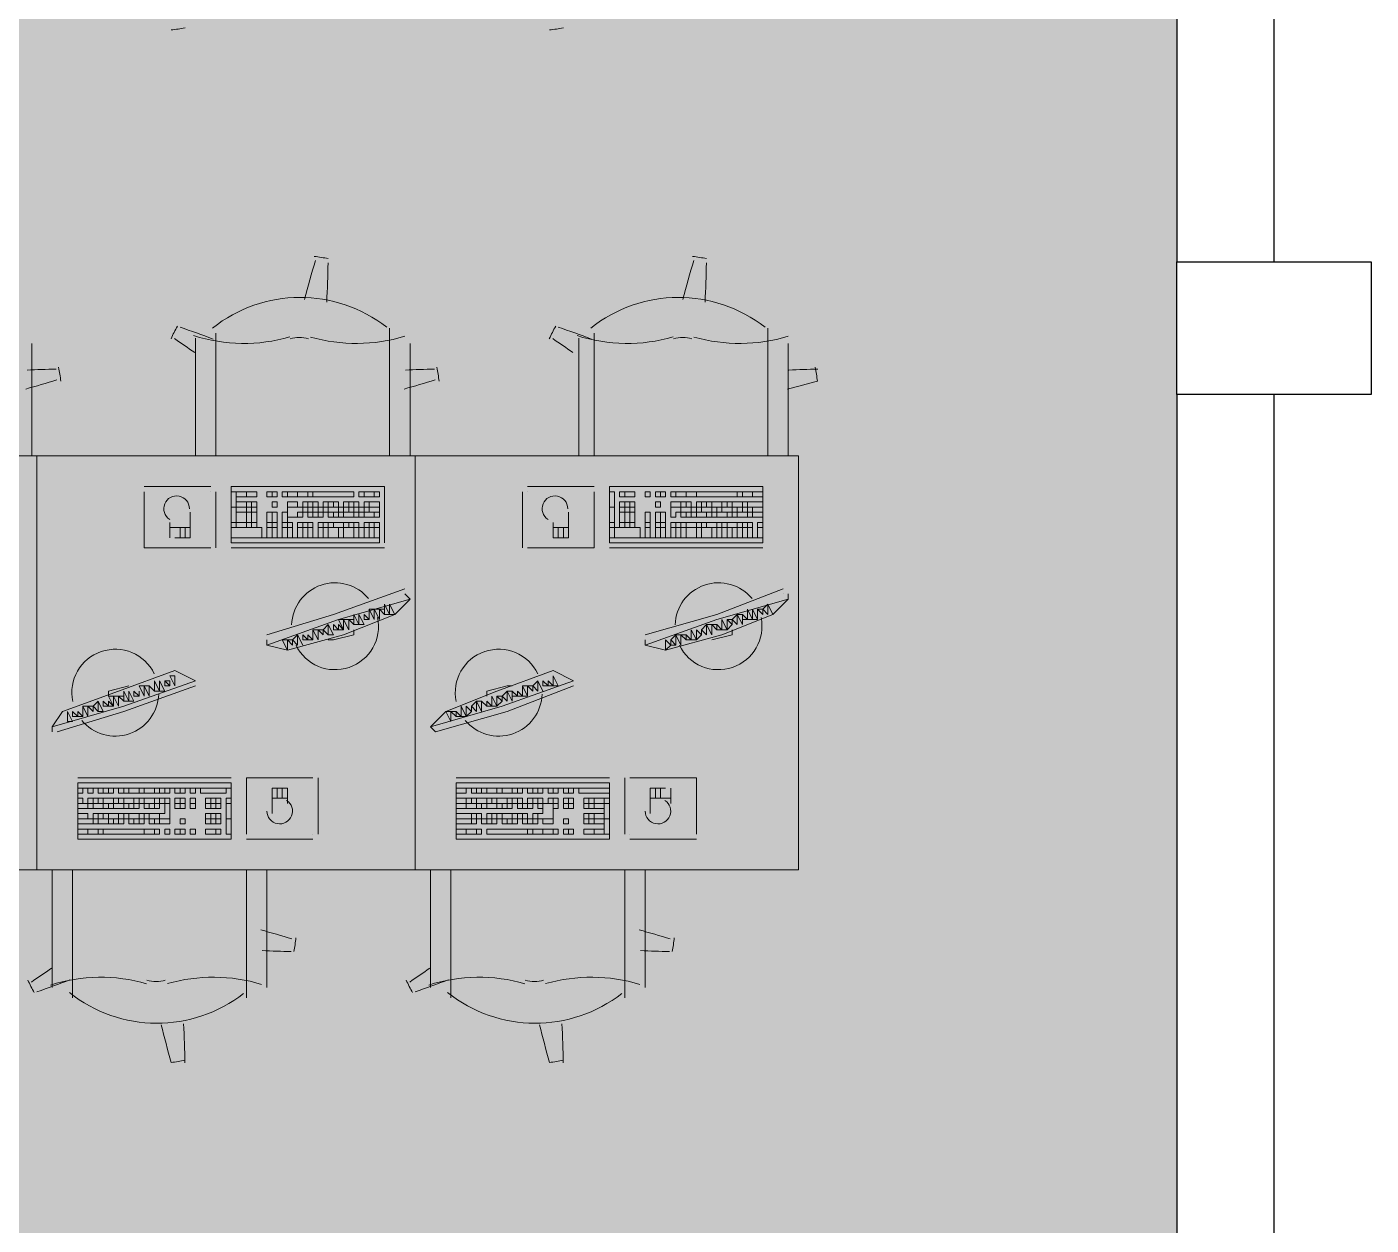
# Model space of a CAD drawing. Header units: millimetres. Extents: x 0 to 90.2, y 0 to 62.5.
# Drawn here: x 70.208 to 74.152, y 38.431 to 41.947 of the extents above; entities that cross this region are included whole.
import ezdxf

# ---------------------------------------------------------------- set-up
doc = ezdxf.new("R2010")
doc.units = ezdxf.units.MM
for name, color, linetype in [('PDF_014405$FT-FIXFIT', 7, 'Continuous'), ('PDF_014405$WA-COL', 7, 'Continuous'), ('PDF_014405$WA-EXT', 7, 'Continuous')]:
    doc.layers.add(name, color=color, linetype=linetype)
doc.layers.add('PDF_014405$HL-TMP', color=7, linetype='Continuous', true_color=0xe6db59)

msp = doc.modelspace()

# ---------------------------------------------------------------- linework, layer by layer
at = {"layer": 'PDF_014405$FT-FIXFIT', "lineweight": 0}
for points in [[(71.2725, 41.0629), (71.2725, 40.6879)], [(72.3824, 41.0629), (72.3824, 40.6879)], [(70.2226, 40.6879), (70.2226, 41.0179)], [(70.7026, 41.0329), (70.7026, 40.6879)], [(70.7626, 40.6879), (70.7626, 41.0479)], [(71.3325, 40.6879), (71.3325, 41.0179)], [(71.8275, 41.0329), (71.8275, 40.6879)], [(71.8725, 40.6879), (71.8725, 41.0479)], [(72.4424, 40.6879), (72.4424, 41.0179)], [(70.7476, 40.5979), (70.5526, 40.5979)], [(71.2575, 40.4329), (71.2575, 40.5979), (70.8076, 40.5979), (70.8076, 40.4329)], [(71.8725, 40.5979), (71.6775, 40.5979)], [(72.3674, 40.4329), (72.3674, 40.5979), (71.9175, 40.5979), (71.9175, 40.4329)], [(70.5526, 40.5829), (70.5526, 40.5829)], [(70.5526, 40.5829), (70.5526, 40.4179), (70.7476, 40.4179)], [(70.7476, 40.5829), (70.7476, 40.5829)], [(70.7626, 40.4179), (70.7626, 40.5829)], [(71.6625, 40.5829), (71.6625, 40.4179)], [(71.6775, 40.5829), (71.6775, 40.5829)], [(71.6775, 40.4179), (71.8725, 40.4179), (71.8725, 40.5829)], [(70.6426, 40.4479), (70.6876, 40.4479), (70.6876, 40.5229)], [(71.7525, 40.4929), (71.7525, 40.4479), (71.7975, 40.4479), (71.7975, 40.5229)], [(70.6276, 40.4929), (70.6276, 40.4479)], [(70.6876, 40.4779), (70.6276, 40.4779)], [(70.6576, 40.4779), (70.6576, 40.4479)], [(70.6726, 40.4779), (70.6726, 40.4479)], [(71.7975, 40.4779), (71.7525, 40.4779)], [(71.7675, 40.4779), (71.7675, 40.4479)], [(71.7825, 40.4779), (71.7825, 40.4479)], [(70.8076, 40.4179), (71.2575, 40.4179)], [(71.6775, 40.4179), (71.6775, 40.4179)], [(71.9175, 40.4179), (72.3674, 40.4179)], [(71.3175, 40.2979), (71.1076, 40.2229), (70.9126, 40.1629)], [(70.9126, 40.1329), (70.9726, 40.1179), (71.1376, 40.1629), (71.2875, 40.2229), (71.3325, 40.2679), (71.3175, 40.2829)], [(71.3325, 40.2679), (71.1226, 40.2079), (70.9126, 40.1329), (70.9126, 40.1479)], [(72.4274, 40.2979), (72.2325, 40.2229), (72.0225, 40.1629)], [(72.0225, 40.1329), (72.0825, 40.1179), (72.2475, 40.1629), (72.3974, 40.2229), (72.4424, 40.2679), (72.4424, 40.2829)], [(72.4424, 40.2679), (72.2325, 40.2079), (72.0225, 40.1329), (72.0225, 40.1479)], [(72.4274, 40.2829), (72.4274, 40.2829)], [(72.3824, 40.2529), (72.3974, 40.2229), (72.3824, 40.2529)], [(71.0026, 40.1629), (71.0176, 40.1329), (71.0026, 40.1629)], [(71.0476, 40.1779), (71.0476, 40.1479), (71.0476, 40.1779)], [(71.1676, 40.1779), (71.1676, 40.1629), (71.1076, 40.1479), (71.0926, 40.1479)], [(72.1875, 40.1779), (72.1875, 40.1629), (72.1875, 40.1779)], [(72.2775, 40.1779), (72.2775, 40.1629), (72.2175, 40.1479)], [(72.0375, 40.1479), (72.0375, 40.1479)], [(70.2826, 39.893), (70.4926, 39.953), (70.7026, 40.0279), (70.6426, 40.0579), (70.4776, 39.9979), (70.3126, 39.938), (70.2826, 39.893), (70.2826, 39.878)], [(71.3925, 39.893), (71.6025, 39.953), (71.8125, 40.0279), (71.7525, 40.0579), (71.5875, 39.9979), (71.4375, 39.938), (71.3925, 39.893), (71.4075, 39.878), (71.6175, 39.938), (71.8125, 40.0129)], [(70.2976, 39.878), (70.4926, 39.938), (70.7026, 40.0129)], [(70.4476, 39.9829), (70.4476, 39.9979), (70.5076, 40.0129)], [(70.5376, 39.9829), (70.5376, 39.9979), (70.5376, 39.9829)], [(70.5826, 39.9979), (70.5676, 40.0129), (70.5826, 39.9979)], [(70.6876, 40.0129), (70.6876, 40.0129)], [(70.7026, 40.0279), (70.7026, 40.0279)], [(71.5575, 39.9829), (71.5575, 39.9979), (71.6175, 40.0129), (71.6325, 40.0129)], [(71.7225, 39.9979), (71.7075, 40.0279), (71.7225, 39.9979)], [(71.8125, 40.0279), (71.8125, 40.0279)], [(71.8125, 40.0129), (71.8125, 40.0129)], [(70.3726, 39.923), (70.3726, 39.953), (70.3726, 39.923)], [(71.5125, 39.938), (71.5125, 39.953), (71.5125, 39.938)], [(71.5575, 39.953), (71.5425, 39.9679), (71.5575, 39.953)], [(70.2976, 39.878), (70.2976, 39.878)], [(70.8076, 39.743), (70.3576, 39.743)], [(70.3576, 39.728), (70.3576, 39.563), (70.8076, 39.563), (70.8076, 39.728)], [(71.0476, 39.743), (70.8526, 39.743), (70.8526, 39.578)], [(71.0476, 39.743), (71.0476, 39.743)], [(71.0626, 39.578), (71.0626, 39.743)], [(71.9175, 39.743), (71.4675, 39.743)], [(71.4675, 39.728), (71.4675, 39.563), (71.9175, 39.563), (71.9175, 39.728)], [(71.9625, 39.743), (71.9625, 39.578)], [(72.1725, 39.578), (72.1725, 39.743), (71.9775, 39.743)], [(70.9726, 39.668), (70.9726, 39.713), (70.9276, 39.713), (70.9276, 39.638)], [(70.9276, 39.683), (70.9726, 39.683)], [(70.9426, 39.683), (70.9426, 39.713)], [(70.9576, 39.683), (70.9576, 39.713)], [(72.0825, 39.713), (72.0375, 39.713), (72.0375, 39.638)], [(72.0375, 39.683), (72.0975, 39.683)], [(72.0525, 39.683), (72.0525, 39.713)], [(72.0675, 39.683), (72.0675, 39.713)], [(72.0975, 39.668), (72.0975, 39.713)], [(70.8526, 39.563), (71.0476, 39.563)], [(71.0476, 39.578), (71.0476, 39.578)], [(71.9775, 39.578), (71.9775, 39.578)], [(71.9775, 39.563), (72.1725, 39.563)], [(72.1725, 39.578), (72.1725, 39.578)], [(70.2826, 39.128), (70.2826, 39.473)], [(70.3426, 39.473), (70.3426, 39.098)], [(70.8526, 39.098), (70.8526, 39.473)], [(70.9126, 39.473), (70.9126, 39.128)], [(71.3925, 39.128), (71.3925, 39.473)], [(71.4525, 39.473), (71.4525, 39.098)], [(71.9625, 39.098), (71.9625, 39.473)], [(72.0225, 39.473), (72.0225, 39.128)]]:
    msp.add_lwpolyline(points, dxfattribs=at)
for points in [[(72.4398, 40.8841, 0.00719), (72.5277, 40.9071, 0.025003), (72.5212, 40.9478)], [(70.6025, 39.0188, 0.008987), (70.6317, 38.908, 0.025003), (70.6724, 38.9144)], [(71.7124, 39.0188, 0.008987), (71.7417, 38.908, 0.025003), (71.7824, 38.9144)]]:
    msp.add_lwpolyline(points, format="xyb", dxfattribs=at)
for points in [[(69.1277, 40.6879), (70.2376, 40.6879), (70.2376, 39.473), (69.1277, 39.473)], [(70.2376, 40.6879), (71.3475, 40.6879), (71.3475, 39.473), (70.2376, 39.473)], [(71.3475, 40.6879), (72.4724, 40.6879), (72.4724, 39.473), (71.3475, 39.473)], [(70.8226, 40.5829), (70.8076, 40.5829), (70.8076, 40.5379), (70.8226, 40.5379)], [(70.8526, 40.5829), (70.8226, 40.5829), (70.8226, 40.5679), (70.8526, 40.5679)], [(70.8526, 40.5529), (70.8226, 40.5529), (70.8226, 40.5379), (70.8526, 40.5379)], [(70.8826, 40.5829), (70.8526, 40.5829), (70.8526, 40.5679), (70.8826, 40.5679)], [(70.8676, 40.5529), (70.8526, 40.5529), (70.8526, 40.5379), (70.8676, 40.5379)], [(70.8826, 40.5529), (70.8676, 40.5529), (70.8676, 40.5379), (70.8826, 40.5379)], [(70.9276, 40.5829), (70.9126, 40.5829), (70.9126, 40.5679), (70.9276, 40.5679)], [(70.9426, 40.5829), (70.9276, 40.5829), (70.9276, 40.5679), (70.9426, 40.5679)], [(70.9426, 40.5529), (70.9276, 40.5529), (70.9276, 40.5379), (70.9426, 40.5379)], [(70.9726, 40.5829), (70.9576, 40.5829), (70.9576, 40.5679), (70.9726, 40.5679)], [(70.9726, 40.5829), (71.0026, 40.5829), (71.0026, 40.5679), (70.9726, 40.5679)], [(71.0026, 40.5529), (70.9726, 40.5529), (70.9726, 40.5379), (71.0026, 40.5379)], [(71.0026, 40.5829), (71.0326, 40.5829), (71.0326, 40.5679), (71.0026, 40.5679)], [(71.0326, 40.5529), (71.0176, 40.5529), (71.0176, 40.5379), (71.0326, 40.5379)], [(71.0326, 40.5829), (71.0476, 40.5829), (71.0476, 40.5679), (71.0326, 40.5679)], [(71.0476, 40.5529), (71.0326, 40.5529), (71.0326, 40.5379), (71.0476, 40.5379)], [(71.1676, 40.5829), (71.0476, 40.5829), (71.0476, 40.5679), (71.1676, 40.5679)], [(71.0626, 40.5529), (71.0476, 40.5529), (71.0476, 40.5379), (71.0626, 40.5379)], [(71.0926, 40.5529), (71.0776, 40.5529), (71.0776, 40.5379), (71.0926, 40.5379)], [(71.1076, 40.5529), (71.0926, 40.5529), (71.0926, 40.5379), (71.1076, 40.5379)], [(71.1226, 40.5529), (71.1076, 40.5529), (71.1076, 40.5379), (71.1226, 40.5379)], [(71.1526, 40.5529), (71.1376, 40.5529), (71.1376, 40.5379), (71.1526, 40.5379)], [(71.1676, 40.5529), (71.1526, 40.5529), (71.1526, 40.5379), (71.1676, 40.5379)], [(71.1825, 40.5529), (71.1676, 40.5529), (71.1676, 40.5379), (71.1825, 40.5379)], [(71.1975, 40.5829), (71.1825, 40.5829), (71.1825, 40.5679), (71.1975, 40.5679)], [(71.2275, 40.5829), (71.1975, 40.5829), (71.1975, 40.5679), (71.2275, 40.5679)], [(71.2125, 40.5529), (71.1975, 40.5529), (71.1975, 40.5379), (71.2125, 40.5379)], [(71.2425, 40.5529), (71.2125, 40.5529), (71.2125, 40.5379), (71.2425, 40.5379)], [(71.2425, 40.5829), (71.2275, 40.5829), (71.2275, 40.5679), (71.2425, 40.5679)], [(71.9325, 40.5829), (71.9175, 40.5829), (71.9175, 40.5379), (71.9325, 40.5379)], [(71.9625, 40.5829), (71.9475, 40.5829), (71.9475, 40.5679), (71.9625, 40.5679)], [(71.9625, 40.5529), (71.9475, 40.5529), (71.9475, 40.5379), (71.9625, 40.5379)], [(71.9925, 40.5829), (71.9625, 40.5829), (71.9625, 40.5679), (71.9925, 40.5679)], [(71.9775, 40.5529), (71.9625, 40.5529), (71.9625, 40.5379), (71.9775, 40.5379)], [(71.9925, 40.5529), (71.9775, 40.5529), (71.9775, 40.5379), (71.9925, 40.5379)], [(72.0375, 40.5829), (72.0225, 40.5829), (72.0225, 40.5679), (72.0375, 40.5679)], [(72.0675, 40.5829), (72.0525, 40.5829), (72.0525, 40.5679), (72.0675, 40.5679)], [(72.0675, 40.5529), (72.0525, 40.5529), (72.0525, 40.5379), (72.0675, 40.5379)], [(72.0825, 40.5829), (72.0675, 40.5829), (72.0675, 40.5679), (72.0825, 40.5679)], [(72.0975, 40.5829), (72.1125, 40.5829), (72.1125, 40.5679), (72.0975, 40.5679)], [(72.1275, 40.5529), (72.0975, 40.5529), (72.0975, 40.5379), (72.1275, 40.5379)], [(72.1125, 40.5829), (72.1425, 40.5829), (72.1425, 40.5679), (72.1125, 40.5679)], [(72.1425, 40.5529), (72.1275, 40.5529), (72.1275, 40.5379), (72.1425, 40.5379)], [(72.1425, 40.5829), (72.1725, 40.5829), (72.1725, 40.5679), (72.1425, 40.5679)], [(72.1575, 40.5529), (72.1425, 40.5529), (72.1425, 40.5379), (72.1575, 40.5379)], [(72.2925, 40.5829), (72.1725, 40.5829), (72.1725, 40.5679), (72.2925, 40.5679)], [(72.1875, 40.5529), (72.1725, 40.5529), (72.1725, 40.5379), (72.1875, 40.5379)], [(72.2025, 40.5529), (72.1875, 40.5529), (72.1875, 40.5379), (72.2025, 40.5379)], [(72.2175, 40.5529), (72.2025, 40.5529), (72.2025, 40.5379), (72.2175, 40.5379)], [(72.2475, 40.5529), (72.2175, 40.5529), (72.2175, 40.5379), (72.2475, 40.5379)], [(72.2625, 40.5529), (72.2475, 40.5529), (72.2475, 40.5379), (72.2625, 40.5379)], [(72.2775, 40.5529), (72.2625, 40.5529), (72.2625, 40.5379), (72.2775, 40.5379)], [(72.3075, 40.5529), (72.2775, 40.5529), (72.2775, 40.5379), (72.3075, 40.5379)], [(72.3075, 40.5829), (72.2925, 40.5829), (72.2925, 40.5679), (72.3075, 40.5679)], [(72.3374, 40.5829), (72.3075, 40.5829), (72.3075, 40.5679), (72.3374, 40.5679)], [(72.3225, 40.5529), (72.3075, 40.5529), (72.3075, 40.5379), (72.3225, 40.5379)], [(72.3674, 40.5529), (72.3225, 40.5529), (72.3225, 40.5379), (72.3674, 40.5379)], [(72.3674, 40.5829), (72.3374, 40.5829), (72.3374, 40.5679), (72.3674, 40.5679)], [(70.8226, 40.5379), (70.8076, 40.5379), (70.8076, 40.4929), (70.8226, 40.4929)], [(70.8526, 40.5379), (70.8226, 40.5379), (70.8226, 40.5229), (70.8526, 40.5229)], [(70.8526, 40.5229), (70.8226, 40.5229), (70.8226, 40.4929), (70.8526, 40.4929)], [(70.8676, 40.5379), (70.8526, 40.5379), (70.8526, 40.5229), (70.8676, 40.5229)], [(70.8676, 40.5229), (70.8526, 40.5229), (70.8526, 40.4929), (70.8676, 40.4929)], [(70.8826, 40.5379), (70.8676, 40.5379), (70.8676, 40.5229), (70.8826, 40.5229)], [(70.8826, 40.5229), (70.8676, 40.5229), (70.8676, 40.4929), (70.8826, 40.4929)], [(70.9276, 40.5229), (70.9126, 40.5229), (70.9126, 40.4929), (70.9276, 40.4929)], [(70.9426, 40.5229), (70.9276, 40.5229), (70.9276, 40.4929), (70.9426, 40.4929)], [(70.9726, 40.5229), (70.9576, 40.5229), (70.9576, 40.4929), (70.9726, 40.4929)], [(71.0026, 40.5379), (70.9726, 40.5379), (70.9726, 40.5079), (71.0026, 40.5079), (71.0026, 40.5229), (71.0176, 40.5229), (71.0176, 40.5379)], [(71.0176, 40.5229), (71.0026, 40.5229), (71.0026, 40.5079), (71.0176, 40.5079)], [(71.0326, 40.5379), (71.0176, 40.5379), (71.0176, 40.5229), (71.0326, 40.5229)], [(71.0476, 40.5229), (71.0326, 40.5229), (71.0326, 40.5079), (71.0476, 40.5079)], [(71.0626, 40.5379), (71.0476, 40.5379), (71.0476, 40.5229), (71.0626, 40.5229)], [(71.0626, 40.5229), (71.0476, 40.5229), (71.0476, 40.5079), (71.0626, 40.5079)], [(71.0776, 40.5379), (71.0626, 40.5379), (71.0626, 40.5229), (71.0776, 40.5229)], [(71.0776, 40.5229), (71.0626, 40.5229), (71.0626, 40.5079), (71.0776, 40.5079)], [(71.0926, 40.5379), (71.0776, 40.5379), (71.0776, 40.5229), (71.0926, 40.5229)], [(71.1226, 40.5379), (71.0926, 40.5379), (71.0926, 40.5229), (71.1226, 40.5229)], [(71.1076, 40.5229), (71.0926, 40.5229), (71.0926, 40.5079), (71.1076, 40.5079)], [(71.1226, 40.5229), (71.1076, 40.5229), (71.1076, 40.5079), (71.1226, 40.5079)], [(71.1376, 40.5379), (71.1226, 40.5379), (71.1226, 40.5229), (71.1376, 40.5229)], [(71.1376, 40.5229), (71.1226, 40.5229), (71.1226, 40.5079), (71.1376, 40.5079)], [(71.1526, 40.5379), (71.1376, 40.5379), (71.1376, 40.5229), (71.1526, 40.5229)], [(71.1676, 40.5229), (71.1376, 40.5229), (71.1376, 40.5079), (71.1676, 40.5079)], [(71.1676, 40.5379), (71.1526, 40.5379), (71.1526, 40.5229), (71.1676, 40.5229)], [(71.1825, 40.5229), (71.1676, 40.5229), (71.1676, 40.5079), (71.1825, 40.5079)], [(71.1975, 40.5379), (71.1825, 40.5379), (71.1825, 40.5229), (71.1975, 40.5229)], [(71.1975, 40.5229), (71.1825, 40.5229), (71.1825, 40.5079), (71.1975, 40.5079)], [(71.2125, 40.5379), (71.1975, 40.5379), (71.1975, 40.5229), (71.2125, 40.5229)], [(71.2275, 40.5229), (71.1975, 40.5229), (71.1975, 40.5079), (71.2275, 40.5079)], [(71.2425, 40.5379), (71.2125, 40.5379), (71.2125, 40.5229), (71.2425, 40.5229)], [(71.2425, 40.5229), (71.2275, 40.5229), (71.2275, 40.5079), (71.2425, 40.5079)], [(71.9325, 40.5379), (71.9175, 40.5379), (71.9175, 40.4929), (71.9325, 40.4929)], [(71.9625, 40.5379), (71.9475, 40.5379), (71.9475, 40.5229), (71.9625, 40.5229)], [(71.9625, 40.5229), (71.9475, 40.5229), (71.9475, 40.4929), (71.9625, 40.4929)], [(71.9775, 40.5379), (71.9625, 40.5379), (71.9625, 40.5229), (71.9775, 40.5229)], [(71.9775, 40.5229), (71.9625, 40.5229), (71.9625, 40.4929), (71.9775, 40.4929)], [(71.9925, 40.5379), (71.9775, 40.5379), (71.9775, 40.5229), (71.9925, 40.5229)], [(71.9925, 40.5229), (71.9775, 40.5229), (71.9775, 40.4929), (71.9925, 40.4929)], [(72.0375, 40.5229), (72.0225, 40.5229), (72.0225, 40.4929), (72.0375, 40.4929)], [(72.0675, 40.5229), (72.0525, 40.5229), (72.0525, 40.4929), (72.0675, 40.4929)], [(72.0825, 40.5229), (72.0675, 40.5229), (72.0675, 40.4929), (72.0825, 40.4929)], [(72.1125, 40.5379), (72.0975, 40.5379), (72.0975, 40.5079), (72.1125, 40.5079), (72.1125, 40.5229), (72.1275, 40.5229), (72.1275, 40.5379)], [(72.1575, 40.5379), (72.1275, 40.5379), (72.1275, 40.5229), (72.1575, 40.5229)], [(72.1425, 40.5229), (72.1275, 40.5229), (72.1275, 40.5079), (72.1425, 40.5079)], [(72.1575, 40.5229), (72.1425, 40.5229), (72.1425, 40.5079), (72.1575, 40.5079)], [(72.1725, 40.5379), (72.1575, 40.5379), (72.1575, 40.5229), (72.1725, 40.5229)], [(72.1725, 40.5229), (72.1575, 40.5229), (72.1575, 40.5079), (72.1725, 40.5079)], [(72.1875, 40.5379), (72.1725, 40.5379), (72.1725, 40.5229), (72.1875, 40.5229)], [(72.2025, 40.5229), (72.1725, 40.5229), (72.1725, 40.5079), (72.2025, 40.5079)], [(72.2175, 40.5379), (72.1875, 40.5379), (72.1875, 40.5229), (72.2175, 40.5229)], [(72.2175, 40.5229), (72.2025, 40.5229), (72.2025, 40.5079), (72.2175, 40.5079)], [(72.2325, 40.5379), (72.2175, 40.5379), (72.2175, 40.5229), (72.2325, 40.5229)], [(72.2325, 40.5229), (72.2175, 40.5229), (72.2175, 40.5079), (72.2325, 40.5079)], [(72.2475, 40.5379), (72.2325, 40.5379), (72.2325, 40.5229), (72.2475, 40.5229)], [(72.2625, 40.5229), (72.2325, 40.5229), (72.2325, 40.5079), (72.2625, 40.5079)], [(72.2775, 40.5379), (72.2475, 40.5379), (72.2475, 40.5229), (72.2775, 40.5229)], [(72.2775, 40.5229), (72.2625, 40.5229), (72.2625, 40.5079), (72.2775, 40.5079)], [(72.2925, 40.5379), (72.2775, 40.5379), (72.2775, 40.5229), (72.2925, 40.5229)], [(72.2925, 40.5229), (72.2775, 40.5229), (72.2775, 40.5079), (72.2925, 40.5079)], [(72.3075, 40.5379), (72.2925, 40.5379), (72.2925, 40.5229), (72.3075, 40.5229)], [(72.3225, 40.5229), (72.2925, 40.5229), (72.2925, 40.5079), (72.3225, 40.5079)], [(72.3225, 40.5379), (72.3075, 40.5379), (72.3075, 40.5229), (72.3225, 40.5229)], [(72.3374, 40.5229), (72.3225, 40.5229), (72.3225, 40.5079), (72.3374, 40.5079)], [(72.3674, 40.5379), (72.3374, 40.5379), (72.3374, 40.5229), (72.3674, 40.5229)], [(72.3674, 40.5229), (72.3374, 40.5229), (72.3374, 40.5079), (72.3674, 40.5079)], [(70.8226, 40.4929), (70.8076, 40.4929), (70.8076, 40.4779), (70.8226, 40.4779)], [(70.8976, 40.4479), (70.8076, 40.4479), (70.8076, 40.4779), (70.8976, 40.4779)], [(70.8526, 40.4929), (70.8226, 40.4929), (70.8226, 40.4779), (70.8526, 40.4779)], [(70.8676, 40.4929), (70.8526, 40.4929), (70.8526, 40.4779), (70.8676, 40.4779)], [(70.8826, 40.4929), (70.8676, 40.4929), (70.8676, 40.4779), (70.8826, 40.4779)], [(70.9276, 40.4929), (70.9126, 40.4929), (70.9126, 40.4779), (70.9276, 40.4779)], [(70.9276, 40.4779), (70.9126, 40.4779), (70.9126, 40.4479), (70.9276, 40.4479)], [(70.9426, 40.4929), (70.9276, 40.4929), (70.9276, 40.4779), (70.9426, 40.4779)], [(70.9426, 40.4779), (70.9276, 40.4779), (70.9276, 40.4479), (70.9426, 40.4479)], [(70.9726, 40.4929), (70.9576, 40.4929), (70.9576, 40.4779), (70.9726, 40.4779)], [(70.9726, 40.4779), (70.9576, 40.4779), (70.9576, 40.4479), (70.9726, 40.4479)], [(70.9876, 40.4929), (70.9726, 40.4929), (70.9726, 40.4779), (70.9876, 40.4779)], [(70.9876, 40.4779), (70.9726, 40.4779), (70.9726, 40.4479), (70.9876, 40.4479)], [(71.0176, 40.4929), (71.0026, 40.4929), (71.0026, 40.4779), (71.0176, 40.4779)], [(71.0176, 40.4779), (71.0026, 40.4779), (71.0026, 40.4479), (71.0176, 40.4479)], [(71.0326, 40.4929), (71.0176, 40.4929), (71.0176, 40.4779), (71.0326, 40.4779)], [(71.0326, 40.4779), (71.0176, 40.4779), (71.0176, 40.4479), (71.0326, 40.4479)], [(71.0476, 40.4929), (71.0326, 40.4929), (71.0326, 40.4779), (71.0476, 40.4779)], [(71.0476, 40.4779), (71.0326, 40.4779), (71.0326, 40.4479), (71.0476, 40.4479)], [(71.0776, 40.4929), (71.0626, 40.4929), (71.0626, 40.4779), (71.0776, 40.4779)], [(71.0776, 40.4779), (71.0626, 40.4779), (71.0626, 40.4479), (71.0776, 40.4479)], [(71.0926, 40.4929), (71.0776, 40.4929), (71.0776, 40.4779), (71.0926, 40.4779)], [(71.0926, 40.4779), (71.0776, 40.4779), (71.0776, 40.4479), (71.0926, 40.4479)], [(71.1076, 40.4929), (71.0926, 40.4929), (71.0926, 40.4779), (71.1076, 40.4779)], [(71.1226, 40.4779), (71.0926, 40.4779), (71.0926, 40.4479), (71.1226, 40.4479)], [(71.1376, 40.4929), (71.1076, 40.4929), (71.1076, 40.4779), (71.1376, 40.4779)], [(71.1376, 40.4779), (71.1226, 40.4779), (71.1226, 40.4479), (71.1376, 40.4479)], [(71.1526, 40.4929), (71.1376, 40.4929), (71.1376, 40.4779), (71.1526, 40.4779)], [(71.1676, 40.4779), (71.1376, 40.4779), (71.1376, 40.4479), (71.1676, 40.4479)], [(71.1676, 40.4929), (71.1526, 40.4929), (71.1526, 40.4779), (71.1676, 40.4779)], [(71.1825, 40.4929), (71.1676, 40.4929), (71.1676, 40.4779), (71.1825, 40.4779)], [(71.1825, 40.4779), (71.1676, 40.4779), (71.1676, 40.4479), (71.1825, 40.4479)], [(71.1975, 40.4779), (71.1825, 40.4779), (71.1825, 40.4479), (71.1975, 40.4479)], [(71.2125, 40.4929), (71.1975, 40.4929), (71.1975, 40.4779), (71.2125, 40.4779)], [(71.2125, 40.4779), (71.1975, 40.4779), (71.1975, 40.4479), (71.2125, 40.4479)], [(71.2275, 40.4929), (71.2125, 40.4929), (71.2125, 40.4779), (71.2275, 40.4779)], [(71.2425, 40.4929), (71.2275, 40.4929), (71.2275, 40.4779), (71.2425, 40.4779)], [(71.2425, 40.4779), (71.2275, 40.4779), (71.2275, 40.4479), (71.2425, 40.4479)], [(71.9325, 40.4929), (71.9175, 40.4929), (71.9175, 40.4779), (71.9325, 40.4779)], [(72.0075, 40.4479), (71.9325, 40.4479), (71.9325, 40.4779), (72.0075, 40.4779)], [(71.9625, 40.4929), (71.9475, 40.4929), (71.9475, 40.4779), (71.9625, 40.4779)], [(71.9775, 40.4929), (71.9625, 40.4929), (71.9625, 40.4779), (71.9775, 40.4779)], [(71.9925, 40.4929), (71.9775, 40.4929), (71.9775, 40.4779), (71.9925, 40.4779)], [(72.0375, 40.4929), (72.0225, 40.4929), (72.0225, 40.4779), (72.0375, 40.4779)], [(72.0375, 40.4779), (72.0225, 40.4779), (72.0225, 40.4479), (72.0375, 40.4479)], [(72.0675, 40.4929), (72.0525, 40.4929), (72.0525, 40.4779), (72.0675, 40.4779)], [(72.0675, 40.4779), (72.0525, 40.4779), (72.0525, 40.4479), (72.0675, 40.4479)], [(72.0825, 40.4929), (72.0675, 40.4929), (72.0675, 40.4779), (72.0825, 40.4779)], [(72.0825, 40.4779), (72.0675, 40.4779), (72.0675, 40.4479), (72.0825, 40.4479)], [(72.1125, 40.4929), (72.0975, 40.4929), (72.0975, 40.4779), (72.1125, 40.4779)], [(72.1125, 40.4779), (72.0975, 40.4779), (72.0975, 40.4479), (72.1125, 40.4479)], [(72.1275, 40.4929), (72.1125, 40.4929), (72.1125, 40.4779), (72.1275, 40.4779)], [(72.1275, 40.4779), (72.1125, 40.4779), (72.1125, 40.4479), (72.1275, 40.4479)], [(72.1425, 40.4929), (72.1275, 40.4929), (72.1275, 40.4779), (72.1425, 40.4779)], [(72.1425, 40.4779), (72.1275, 40.4779), (72.1275, 40.4479), (72.1425, 40.4479)], [(72.1725, 40.4929), (72.1425, 40.4929), (72.1425, 40.4779), (72.1725, 40.4779)], [(72.1725, 40.4779), (72.1425, 40.4779), (72.1425, 40.4479), (72.1725, 40.4479)], [(72.1875, 40.4929), (72.1725, 40.4929), (72.1725, 40.4779), (72.1875, 40.4779)], [(72.1875, 40.4779), (72.1725, 40.4779), (72.1725, 40.4479), (72.1875, 40.4479)], [(72.2025, 40.4929), (72.1875, 40.4929), (72.1875, 40.4779), (72.2025, 40.4779)], [(72.2175, 40.4779), (72.1875, 40.4779), (72.1875, 40.4479), (72.2175, 40.4479)], [(72.2325, 40.4929), (72.2025, 40.4929), (72.2025, 40.4779), (72.2325, 40.4779)], [(72.2325, 40.4779), (72.2175, 40.4779), (72.2175, 40.4479), (72.2325, 40.4479)], [(72.2475, 40.4929), (72.2325, 40.4929), (72.2325, 40.4779), (72.2475, 40.4779)], [(72.2475, 40.4779), (72.2325, 40.4779), (72.2325, 40.4479), (72.2475, 40.4479)], [(72.2625, 40.4929), (72.2475, 40.4929), (72.2475, 40.4779), (72.2625, 40.4779)], [(72.2925, 40.4929), (72.2625, 40.4929), (72.2625, 40.4779), (72.2925, 40.4779)], [(72.2775, 40.4779), (72.2625, 40.4779), (72.2625, 40.4479), (72.2775, 40.4479)], [(72.2925, 40.4779), (72.2775, 40.4779), (72.2775, 40.4479), (72.2925, 40.4479)], [(72.3075, 40.4929), (72.2925, 40.4929), (72.2925, 40.4779), (72.3075, 40.4779)], [(72.3075, 40.4779), (72.2925, 40.4779), (72.2925, 40.4479), (72.3075, 40.4479)], [(72.3225, 40.4929), (72.3075, 40.4929), (72.3075, 40.4779), (72.3225, 40.4779)], [(72.3374, 40.4929), (72.3225, 40.4929), (72.3225, 40.4779), (72.3374, 40.4779)], [(72.3374, 40.4779), (72.3225, 40.4779), (72.3225, 40.4479), (72.3374, 40.4479)], [(72.3674, 40.4929), (72.3524, 40.4929), (72.3524, 40.4779), (72.3674, 40.4779)], [(72.3674, 40.4779), (72.3524, 40.4779), (72.3524, 40.4479), (72.3674, 40.4479)], [(71.2425, 40.4329), (70.8076, 40.4329), (70.8076, 40.4479), (71.2425, 40.4479)], [(72.3674, 40.4329), (71.9175, 40.4329), (71.9175, 40.4479), (72.3674, 40.4479)], [(71.2125, 40.2379), (71.2125, 40.2229), (71.2125, 40.2079)], [(71.2275, 40.2379), (71.2125, 40.2379), (71.2275, 40.2079)], [(71.2425, 40.2379), (71.2275, 40.2379), (71.2425, 40.2079), (71.2425, 40.2229)], [(71.2575, 40.2379), (71.2425, 40.2379), (71.2575, 40.2229)], [(71.2575, 40.2529), (71.2575, 40.2379), (71.2575, 40.2229), (71.2725, 40.2229)], [(71.2725, 40.2529), (71.2725, 40.2229), (71.2875, 40.2229)], [(72.3225, 40.2379), (72.3225, 40.2229), (72.3225, 40.2079), (72.3374, 40.2079)], [(72.3374, 40.2379), (72.3374, 40.2079), (72.3524, 40.2079)], [(72.3524, 40.2379), (72.3524, 40.2079), (72.3524, 40.2229)], [(72.3674, 40.2379), (72.3524, 40.2379), (72.3674, 40.2229)], [(72.3824, 40.2529), (72.3674, 40.2379), (72.3824, 40.2229)], [(71.0926, 40.1929), (71.0776, 40.1779), (71.0926, 40.1629)], [(71.0926, 40.1929), (71.0926, 40.1629), (71.1076, 40.1629)], [(71.1076, 40.1929), (71.1076, 40.1779), (71.1226, 40.1779)], [(71.1376, 40.2079), (71.1226, 40.2079), (71.1376, 40.1779)], [(71.1226, 40.1929), (71.1226, 40.1779), (71.1376, 40.1779)], [(71.1526, 40.2079), (71.1376, 40.2079), (71.1526, 40.1779), (71.1526, 40.1929)], [(71.1676, 40.2079), (71.1526, 40.2079), (71.1676, 40.1929)], [(71.1676, 40.2229), (71.1676, 40.2079), (71.1676, 40.1929), (71.1825, 40.1929)], [(71.1825, 40.2229), (71.1825, 40.1929), (71.1975, 40.1929)], [(71.1975, 40.2229), (71.1975, 40.2079), (71.2125, 40.2079)], [(72.2025, 40.1929), (72.1875, 40.1779), (72.2025, 40.1629)], [(72.2175, 40.1929), (72.2025, 40.1929), (72.2175, 40.1629)], [(72.2325, 40.1929), (72.2175, 40.1929), (72.2325, 40.1779)], [(72.2325, 40.1929), (72.2325, 40.1779), (72.2475, 40.1779)], [(72.2475, 40.2079), (72.2475, 40.1779), (72.2625, 40.1779)], [(72.2625, 40.2079), (72.2625, 40.1779), (72.2775, 40.1929)], [(72.2775, 40.2079), (72.2625, 40.2079), (72.2775, 40.1929)], [(72.2925, 40.2229), (72.2775, 40.2079), (72.2925, 40.1929)], [(72.3075, 40.2229), (72.2925, 40.2229), (72.3075, 40.1929)], [(72.3075, 40.2229), (72.3075, 40.2079), (72.3225, 40.2079)], [(71.0026, 40.1629), (70.9876, 40.1479), (71.0026, 40.1329)], [(71.0176, 40.1629), (71.0176, 40.1479), (71.0326, 40.1479)], [(71.0326, 40.1629), (71.0326, 40.1479), (71.0476, 40.1479)], [(71.0626, 40.1779), (71.0476, 40.1779), (71.0626, 40.1479), (71.0626, 40.1629)], [(71.0776, 40.1779), (71.0626, 40.1779), (71.0776, 40.1629)], [(72.1125, 40.1629), (72.0975, 40.1479), (72.1125, 40.1329)], [(72.1275, 40.1629), (72.1125, 40.1629), (72.1275, 40.1329)], [(72.1425, 40.1629), (72.1275, 40.1629), (72.1425, 40.1479)], [(72.1425, 40.1629), (72.1425, 40.1479), (72.1575, 40.1479)], [(72.1575, 40.1779), (72.1575, 40.1479), (72.1725, 40.1479)], [(72.1725, 40.1779), (72.1725, 40.1479), (72.1875, 40.1629)], [(70.9726, 40.1479), (70.9576, 40.1479), (70.9726, 40.1179), (70.9726, 40.1329)], [(70.9876, 40.1479), (70.9726, 40.1479), (70.9876, 40.1329)], [(72.0825, 40.1479), (72.0825, 40.1179), (72.0975, 40.1329)], [(72.0975, 40.1479), (72.0975, 40.1329), (72.1125, 40.1329)], [(70.6426, 40.0129), (70.6426, 40.0429), (70.6276, 40.0429)], [(71.7525, 40.0129), (71.7675, 40.0129), (71.7525, 40.0429)], [(70.4926, 39.9679), (70.5076, 39.9679), (70.4926, 39.9979), (70.4926, 39.9829)], [(70.5076, 39.9679), (70.5226, 39.9679), (70.5076, 39.9979)], [(70.5226, 39.9829), (70.5376, 39.9829), (70.5226, 39.9979)], [(70.5526, 39.9829), (70.5526, 40.0129), (70.5376, 40.0129)], [(70.5676, 39.9829), (70.5676, 39.9979), (70.5676, 40.0129), (70.5526, 40.0129)], [(70.5826, 39.9979), (70.5976, 39.9979), (70.5826, 40.0279), (70.5826, 40.0129)], [(70.5976, 39.9979), (70.6126, 39.9979), (70.5976, 40.0279)], [(70.6276, 40.0129), (70.6276, 40.0279), (70.6126, 40.0279)], [(70.6126, 40.0129), (70.6276, 40.0129), (70.6126, 40.0279)], [(71.6175, 39.9679), (71.6175, 39.9979), (71.6025, 39.9829)], [(71.6325, 39.9679), (71.6325, 39.9979), (71.6175, 39.9979)], [(71.6325, 39.9829), (71.6475, 39.9829), (71.6325, 39.9979)], [(71.6475, 39.9829), (71.6625, 39.9829), (71.6475, 39.9979)], [(71.6775, 39.9829), (71.6775, 39.9979), (71.6775, 40.0129), (71.6625, 40.0129)], [(71.6625, 39.9829), (71.6775, 39.9829), (71.6625, 40.0129)], [(71.6925, 39.9979), (71.6925, 40.0129), (71.6775, 40.0129)], [(71.7075, 39.9979), (71.7075, 40.0279), (71.6925, 40.0129)], [(71.7225, 40.0129), (71.7375, 40.0129), (71.7225, 40.0279)], [(71.7375, 40.0129), (71.7525, 40.0129), (71.7375, 40.0279)], [(70.3876, 39.923), (70.3876, 39.938), (70.3876, 39.953), (70.3726, 39.953)], [(70.4026, 39.938), (70.4026, 39.953), (70.3876, 39.953)], [(70.4176, 39.938), (70.4176, 39.9679), (70.4026, 39.953)], [(70.4176, 39.938), (70.4326, 39.938), (70.4176, 39.9679)], [(70.4326, 39.953), (70.4476, 39.953), (70.4326, 39.9679)], [(70.4626, 39.953), (70.4626, 39.9829), (70.4476, 39.9829)], [(70.4476, 39.953), (70.4626, 39.953), (70.4476, 39.9679)], [(70.4776, 39.953), (70.4776, 39.9679), (70.4776, 39.9829), (70.4626, 39.9829)], [(70.4926, 39.9679), (70.4926, 39.9829), (70.4776, 39.9829)], [(71.4825, 39.923), (71.4975, 39.923), (71.4825, 39.953)], [(71.4975, 39.923), (71.5125, 39.938), (71.4975, 39.953)], [(71.5275, 39.938), (71.5275, 39.9679), (71.5125, 39.953)], [(71.5425, 39.938), (71.5425, 39.9679), (71.5275, 39.9679)], [(71.5575, 39.953), (71.5725, 39.953), (71.5575, 39.9679)], [(71.5725, 39.953), (71.5875, 39.953), (71.5725, 39.9829)], [(71.6025, 39.9679), (71.6025, 39.9829), (71.5875, 39.9829)], [(71.5875, 39.953), (71.6025, 39.9679), (71.5875, 39.9829)], [(70.3276, 39.908), (70.3426, 39.908), (70.3276, 39.938)], [(70.3426, 39.923), (70.3576, 39.923), (70.3426, 39.938)], [(70.3576, 39.923), (70.3726, 39.923), (70.3576, 39.938)], [(71.4525, 39.908), (71.4525, 39.938), (71.4375, 39.938)], [(71.4675, 39.923), (71.4675, 39.938), (71.4525, 39.938)], [(71.4675, 39.923), (71.4825, 39.923), (71.4675, 39.938)], [(70.3576, 39.728), (70.8076, 39.728), (70.8076, 39.713), (70.3576, 39.713)], [(71.4675, 39.728), (71.9175, 39.728), (71.9175, 39.713), (71.4675, 39.713)], [(70.3576, 39.698), (70.3726, 39.698), (70.3726, 39.713), (70.3576, 39.713)], [(70.3576, 39.668), (70.3726, 39.668), (70.3726, 39.683), (70.3576, 39.683)], [(70.3876, 39.698), (70.4026, 39.698), (70.4026, 39.713), (70.3876, 39.713)], [(70.3876, 39.668), (70.4026, 39.668), (70.4026, 39.683), (70.3876, 39.683)], [(70.4026, 39.668), (70.4176, 39.668), (70.4176, 39.683), (70.4026, 39.683)], [(70.4176, 39.698), (70.4326, 39.698), (70.4326, 39.713), (70.4176, 39.713)], [(70.4176, 39.668), (70.4326, 39.668), (70.4326, 39.683), (70.4176, 39.683)], [(70.4326, 39.698), (70.4476, 39.698), (70.4476, 39.713), (70.4326, 39.713)], [(70.4326, 39.668), (70.4626, 39.668), (70.4626, 39.683), (70.4326, 39.683)], [(70.4476, 39.698), (70.4626, 39.698), (70.4626, 39.713), (70.4476, 39.713)], [(70.4626, 39.668), (70.4776, 39.668), (70.4776, 39.683), (70.4626, 39.683)], [(70.4776, 39.698), (70.4926, 39.698), (70.4926, 39.713), (70.4776, 39.713)], [(70.4776, 39.668), (70.4926, 39.668), (70.4926, 39.683), (70.4776, 39.683)], [(70.4926, 39.698), (70.5076, 39.698), (70.5076, 39.713), (70.4926, 39.713)], [(70.4926, 39.668), (70.5226, 39.668), (70.5226, 39.683), (70.4926, 39.683)], [(70.5076, 39.698), (70.5376, 39.698), (70.5376, 39.713), (70.5076, 39.713)], [(70.5226, 39.668), (70.5376, 39.668), (70.5376, 39.683), (70.5226, 39.683)], [(70.5376, 39.698), (70.5526, 39.698), (70.5526, 39.713), (70.5376, 39.713)], [(70.5376, 39.668), (70.5526, 39.668), (70.5526, 39.683), (70.5376, 39.683)], [(70.5526, 39.698), (70.5826, 39.698), (70.5826, 39.713), (70.5526, 39.713)], [(70.5526, 39.668), (70.5826, 39.668), (70.5826, 39.683), (70.5526, 39.683)], [(70.5826, 39.698), (70.5976, 39.698), (70.5976, 39.713), (70.5826, 39.713)], [(70.5826, 39.668), (70.5976, 39.668), (70.5976, 39.683), (70.5826, 39.683)], [(70.5976, 39.698), (70.6126, 39.698), (70.6126, 39.713), (70.5976, 39.713)], [(70.5976, 39.668), (70.6126, 39.668), (70.6126, 39.683), (70.5976, 39.683)], [(70.6126, 39.698), (70.6276, 39.698), (70.6276, 39.713), (70.6126, 39.713)], [(70.6126, 39.668), (70.6276, 39.668), (70.6276, 39.683), (70.6126, 39.683)], [(70.6426, 39.698), (70.6576, 39.698), (70.6576, 39.713), (70.6426, 39.713)], [(70.6426, 39.668), (70.6576, 39.668), (70.6576, 39.683), (70.6426, 39.683)], [(70.6576, 39.698), (70.6726, 39.698), (70.6726, 39.713), (70.6576, 39.713)], [(70.6576, 39.668), (70.6726, 39.668), (70.6726, 39.683), (70.6576, 39.683)], [(70.6876, 39.698), (70.7026, 39.698), (70.7026, 39.713), (70.6876, 39.713)], [(70.6876, 39.668), (70.7026, 39.668), (70.7026, 39.683), (70.6876, 39.683)], [(70.7176, 39.713), (70.7926, 39.713), (70.7926, 39.698), (70.7176, 39.698)], [(70.7326, 39.668), (70.7476, 39.668), (70.7476, 39.683), (70.7326, 39.683)], [(70.7476, 39.668), (70.7626, 39.668), (70.7626, 39.683), (70.7476, 39.683)], [(70.7626, 39.668), (70.7776, 39.668), (70.7776, 39.683), (70.7626, 39.683)], [(70.7926, 39.668), (70.8076, 39.668), (70.8076, 39.683), (70.7926, 39.683)], [(71.4675, 39.698), (71.4975, 39.698), (71.4975, 39.713), (71.4675, 39.713)], [(71.4675, 39.668), (71.4975, 39.668), (71.4975, 39.683), (71.4675, 39.683)], [(71.4975, 39.668), (71.5125, 39.668), (71.5125, 39.683), (71.4975, 39.683)], [(71.5125, 39.698), (71.5275, 39.698), (71.5275, 39.713), (71.5125, 39.713)], [(71.5125, 39.668), (71.5275, 39.668), (71.5275, 39.683), (71.5125, 39.683)], [(71.5275, 39.698), (71.5425, 39.698), (71.5425, 39.713), (71.5275, 39.713)], [(71.5275, 39.668), (71.5575, 39.668), (71.5575, 39.683), (71.5275, 39.683)], [(71.5425, 39.698), (71.5575, 39.698), (71.5575, 39.713), (71.5425, 39.713)], [(71.5575, 39.698), (71.5875, 39.698), (71.5875, 39.713), (71.5575, 39.713)], [(71.5575, 39.668), (71.5725, 39.668), (71.5725, 39.683), (71.5575, 39.683)], [(71.5725, 39.668), (71.5875, 39.668), (71.5875, 39.683), (71.5725, 39.683)], [(71.5875, 39.698), (71.6025, 39.698), (71.6025, 39.713), (71.5875, 39.713)], [(71.5875, 39.668), (71.6175, 39.668), (71.6175, 39.683), (71.5875, 39.683)], [(71.6025, 39.698), (71.6325, 39.698), (71.6325, 39.713), (71.6025, 39.713)], [(71.6175, 39.668), (71.6325, 39.668), (71.6325, 39.683), (71.6175, 39.683)], [(71.6325, 39.698), (71.6475, 39.698), (71.6475, 39.713), (71.6325, 39.713)], [(71.6325, 39.668), (71.6475, 39.668), (71.6475, 39.683), (71.6325, 39.683)], [(71.6475, 39.698), (71.6625, 39.698), (71.6625, 39.713), (71.6475, 39.713)], [(71.6475, 39.668), (71.6625, 39.668), (71.6625, 39.683), (71.6475, 39.683)], [(71.6775, 39.698), (71.6925, 39.698), (71.6925, 39.713), (71.6775, 39.713)], [(71.6775, 39.668), (71.6925, 39.668), (71.6925, 39.683), (71.6775, 39.683)], [(71.6925, 39.698), (71.7075, 39.698), (71.7075, 39.713), (71.6925, 39.713)], [(71.6925, 39.668), (71.7075, 39.668), (71.7075, 39.683), (71.6925, 39.683)], [(71.7075, 39.698), (71.7225, 39.698), (71.7225, 39.713), (71.7075, 39.713)], [(71.7075, 39.668), (71.7225, 39.668), (71.7225, 39.683), (71.7075, 39.683)], [(71.7375, 39.698), (71.7525, 39.698), (71.7525, 39.713), (71.7375, 39.713)], [(71.7375, 39.668), (71.7525, 39.668), (71.7525, 39.683), (71.7375, 39.683)], [(71.7525, 39.698), (71.7675, 39.698), (71.7675, 39.713), (71.7525, 39.713)], [(71.7525, 39.668), (71.7675, 39.668), (71.7675, 39.683), (71.7525, 39.683)], [(71.7825, 39.698), (71.7975, 39.698), (71.7975, 39.713), (71.7825, 39.713)], [(71.7825, 39.668), (71.7975, 39.668), (71.7975, 39.683), (71.7825, 39.683)], [(71.7975, 39.698), (71.8125, 39.698), (71.8125, 39.713), (71.7975, 39.713)], [(71.7975, 39.668), (71.8125, 39.668), (71.8125, 39.683), (71.7975, 39.683)], [(71.8275, 39.713), (71.9175, 39.713), (71.9175, 39.698), (71.8275, 39.698)], [(71.8425, 39.668), (71.8575, 39.668), (71.8575, 39.683), (71.8425, 39.683)], [(71.8575, 39.668), (71.8725, 39.668), (71.8725, 39.683), (71.8575, 39.683)], [(71.8725, 39.668), (71.9025, 39.668), (71.9025, 39.683), (71.8725, 39.683)], [(71.9025, 39.668), (71.9175, 39.668), (71.9175, 39.683), (71.9025, 39.683)], [(70.3576, 39.653), (70.3876, 39.653), (70.3876, 39.668), (70.3576, 39.668)], [(70.3576, 39.623), (70.3876, 39.623), (70.3876, 39.638), (70.3576, 39.638)], [(70.3876, 39.653), (70.4026, 39.653), (70.4026, 39.668), (70.3876, 39.668)], [(70.4026, 39.653), (70.4326, 39.653), (70.4326, 39.668), (70.4026, 39.668)], [(70.4026, 39.623), (70.4176, 39.623), (70.4176, 39.638), (70.4026, 39.638)], [(70.4176, 39.623), (70.4326, 39.623), (70.4326, 39.638), (70.4176, 39.638)], [(70.4326, 39.653), (70.4476, 39.653), (70.4476, 39.668), (70.4326, 39.668)], [(70.4326, 39.623), (70.4476, 39.623), (70.4476, 39.638), (70.4326, 39.638)], [(70.4476, 39.653), (70.4626, 39.653), (70.4626, 39.668), (70.4476, 39.668)], [(70.4476, 39.623), (70.4776, 39.623), (70.4776, 39.638), (70.4476, 39.638)], [(70.4626, 39.653), (70.4926, 39.653), (70.4926, 39.668), (70.4626, 39.668)], [(70.4776, 39.623), (70.4926, 39.623), (70.4926, 39.638), (70.4776, 39.638)], [(70.4926, 39.653), (70.5076, 39.653), (70.5076, 39.668), (70.4926, 39.668)], [(70.4926, 39.623), (70.5076, 39.623), (70.5076, 39.638), (70.4926, 39.638)], [(70.5076, 39.653), (70.5226, 39.653), (70.5226, 39.668), (70.5076, 39.668)], [(70.5076, 39.623), (70.5376, 39.623), (70.5376, 39.638), (70.5076, 39.638)], [(70.5226, 39.653), (70.5376, 39.653), (70.5376, 39.668), (70.5226, 39.668)], [(70.5376, 39.623), (70.5526, 39.623), (70.5526, 39.638), (70.5376, 39.638)], [(70.5526, 39.653), (70.5676, 39.653), (70.5676, 39.668), (70.5526, 39.668)], [(70.5526, 39.623), (70.5676, 39.623), (70.5676, 39.638), (70.5526, 39.638)], [(70.5676, 39.653), (70.5826, 39.653), (70.5826, 39.668), (70.5676, 39.668)], [(70.5676, 39.623), (70.5976, 39.623), (70.5976, 39.638), (70.5676, 39.638)], [(70.5826, 39.653), (70.5976, 39.653), (70.5976, 39.668), (70.5826, 39.668)], [(70.6126, 39.623), (70.6276, 39.623), (70.6276, 39.668), (70.6126, 39.668), (70.6126, 39.638), (70.5976, 39.638), (70.5976, 39.623)], [(70.6426, 39.653), (70.6576, 39.653), (70.6576, 39.668), (70.6426, 39.668)], [(70.6576, 39.653), (70.6726, 39.653), (70.6726, 39.668), (70.6576, 39.668)], [(70.6876, 39.653), (70.7026, 39.653), (70.7026, 39.668), (70.6876, 39.668)], [(70.7326, 39.653), (70.7476, 39.653), (70.7476, 39.668), (70.7326, 39.668)], [(70.7326, 39.623), (70.7476, 39.623), (70.7476, 39.638), (70.7326, 39.638)], [(70.7476, 39.653), (70.7626, 39.653), (70.7626, 39.668), (70.7476, 39.668)], [(70.7476, 39.623), (70.7626, 39.623), (70.7626, 39.638), (70.7476, 39.638)], [(70.7626, 39.653), (70.7776, 39.653), (70.7776, 39.668), (70.7626, 39.668)], [(70.7626, 39.623), (70.7776, 39.623), (70.7776, 39.638), (70.7626, 39.638)], [(70.7926, 39.623), (70.8076, 39.623), (70.8076, 39.668), (70.7926, 39.668)], [(71.4675, 39.653), (71.4975, 39.653), (71.4975, 39.668), (71.4675, 39.668)], [(71.4675, 39.623), (71.5125, 39.623), (71.5125, 39.638), (71.4675, 39.638)], [(71.4975, 39.653), (71.5275, 39.653), (71.5275, 39.668), (71.4975, 39.668)], [(71.5125, 39.623), (71.5275, 39.623), (71.5275, 39.638), (71.5125, 39.638)], [(71.5275, 39.653), (71.5425, 39.653), (71.5425, 39.668), (71.5275, 39.668)], [(71.5275, 39.623), (71.5425, 39.623), (71.5425, 39.638), (71.5275, 39.638)], [(71.5425, 39.653), (71.5575, 39.653), (71.5575, 39.668), (71.5425, 39.668)], [(71.5575, 39.653), (71.5875, 39.653), (71.5875, 39.668), (71.5575, 39.668)], [(71.5575, 39.623), (71.5725, 39.623), (71.5725, 39.638), (71.5575, 39.638)], [(71.5725, 39.623), (71.5875, 39.623), (71.5875, 39.638), (71.5725, 39.638)], [(71.5875, 39.653), (71.6025, 39.653), (71.6025, 39.668), (71.5875, 39.668)], [(71.5875, 39.623), (71.6025, 39.623), (71.6025, 39.638), (71.5875, 39.638)], [(71.6025, 39.653), (71.6175, 39.653), (71.6175, 39.668), (71.6025, 39.668)], [(71.6025, 39.623), (71.6325, 39.623), (71.6325, 39.638), (71.6025, 39.638)], [(71.6175, 39.653), (71.6325, 39.653), (71.6325, 39.668), (71.6175, 39.668)], [(71.6325, 39.623), (71.6475, 39.623), (71.6475, 39.638), (71.6325, 39.638)], [(71.6475, 39.653), (71.6625, 39.653), (71.6625, 39.668), (71.6475, 39.668)], [(71.6475, 39.623), (71.6625, 39.623), (71.6625, 39.638), (71.6475, 39.638)], [(71.6625, 39.653), (71.6775, 39.653), (71.6775, 39.668), (71.6625, 39.668)], [(71.6625, 39.623), (71.6775, 39.623), (71.6775, 39.638), (71.6625, 39.638)], [(71.6775, 39.653), (71.6925, 39.653), (71.6925, 39.668), (71.6775, 39.668)], [(71.6925, 39.623), (71.7075, 39.623), (71.7075, 39.638), (71.6925, 39.638)], [(71.7225, 39.623), (71.7525, 39.623), (71.7525, 39.668), (71.7225, 39.668), (71.7225, 39.638), (71.7075, 39.638), (71.7075, 39.623)], [(71.7075, 39.653), (71.7225, 39.653), (71.7225, 39.668), (71.7075, 39.668)], [(71.7525, 39.653), (71.7675, 39.653), (71.7675, 39.668), (71.7525, 39.668)], [(71.7825, 39.653), (71.7975, 39.653), (71.7975, 39.668), (71.7825, 39.668)], [(71.7975, 39.653), (71.8125, 39.653), (71.8125, 39.668), (71.7975, 39.668)], [(71.8425, 39.653), (71.8575, 39.653), (71.8575, 39.668), (71.8425, 39.668)], [(71.8425, 39.623), (71.8575, 39.623), (71.8575, 39.638), (71.8425, 39.638)], [(71.8575, 39.653), (71.8725, 39.653), (71.8725, 39.668), (71.8575, 39.668)], [(71.8575, 39.623), (71.8725, 39.623), (71.8725, 39.638), (71.8575, 39.638)], [(71.8725, 39.653), (71.9025, 39.653), (71.9025, 39.668), (71.8725, 39.668)], [(71.8725, 39.623), (71.9025, 39.623), (71.9025, 39.638), (71.8725, 39.638)], [(71.9025, 39.623), (71.9175, 39.623), (71.9175, 39.668), (71.9025, 39.668)], [(70.3576, 39.608), (70.4026, 39.608), (70.4026, 39.623), (70.3576, 39.623)], [(70.4026, 39.608), (70.4176, 39.608), (70.4176, 39.623), (70.4026, 39.623)], [(70.4176, 39.608), (70.4476, 39.608), (70.4476, 39.623), (70.4176, 39.623)], [(70.4476, 39.608), (70.4626, 39.608), (70.4626, 39.623), (70.4476, 39.623)], [(70.4626, 39.608), (70.4776, 39.608), (70.4776, 39.623), (70.4626, 39.623)], [(70.4776, 39.608), (70.4926, 39.608), (70.4926, 39.623), (70.4776, 39.623)], [(70.5076, 39.608), (70.5226, 39.608), (70.5226, 39.623), (70.5076, 39.623)], [(70.5226, 39.608), (70.5376, 39.608), (70.5376, 39.623), (70.5226, 39.623)], [(70.5376, 39.608), (70.5526, 39.608), (70.5526, 39.623), (70.5376, 39.623)], [(70.5676, 39.608), (70.5826, 39.608), (70.5826, 39.623), (70.5676, 39.623)], [(70.5826, 39.608), (70.5976, 39.608), (70.5976, 39.623), (70.5826, 39.623)], [(70.5976, 39.608), (70.6276, 39.608), (70.6276, 39.623), (70.5976, 39.623)], [(70.6576, 39.608), (70.6726, 39.608), (70.6726, 39.623), (70.6576, 39.623)], [(70.7326, 39.608), (70.7476, 39.608), (70.7476, 39.623), (70.7326, 39.623)], [(70.7476, 39.608), (70.7626, 39.608), (70.7626, 39.623), (70.7476, 39.623)], [(70.7626, 39.608), (70.7776, 39.608), (70.7776, 39.623), (70.7626, 39.623)], [(70.7926, 39.578), (70.8076, 39.578), (70.8076, 39.623), (70.7926, 39.623)], [(71.4675, 39.608), (71.5125, 39.608), (71.5125, 39.623), (71.4675, 39.623)], [(71.5125, 39.608), (71.5275, 39.608), (71.5275, 39.623), (71.5125, 39.623)], [(71.5425, 39.608), (71.5575, 39.608), (71.5575, 39.623), (71.5425, 39.623)], [(71.5575, 39.608), (71.5725, 39.608), (71.5725, 39.623), (71.5575, 39.623)], [(71.5725, 39.608), (71.5875, 39.608), (71.5875, 39.623), (71.5725, 39.623)], [(71.6025, 39.608), (71.6175, 39.608), (71.6175, 39.623), (71.6025, 39.623)], [(71.6175, 39.608), (71.6325, 39.608), (71.6325, 39.623), (71.6175, 39.623)], [(71.6325, 39.608), (71.6475, 39.608), (71.6475, 39.623), (71.6325, 39.623)], [(71.6625, 39.608), (71.6775, 39.608), (71.6775, 39.623), (71.6625, 39.623)], [(71.6775, 39.608), (71.6925, 39.608), (71.6925, 39.623), (71.6775, 39.623)], [(71.6925, 39.608), (71.7075, 39.608), (71.7075, 39.623), (71.6925, 39.623)], [(71.7225, 39.608), (71.7525, 39.608), (71.7525, 39.623), (71.7225, 39.623)], [(71.7825, 39.608), (71.7975, 39.608), (71.7975, 39.623), (71.7825, 39.623)], [(71.8425, 39.608), (71.8575, 39.608), (71.8575, 39.623), (71.8425, 39.623)], [(71.8575, 39.608), (71.8725, 39.608), (71.8725, 39.623), (71.8575, 39.623)], [(71.8725, 39.608), (71.9025, 39.608), (71.9025, 39.623), (71.8725, 39.623)], [(71.9025, 39.578), (71.9175, 39.578), (71.9175, 39.623), (71.9025, 39.623)], [(70.3576, 39.578), (70.3876, 39.578), (70.3876, 39.593), (70.3576, 39.593)], [(70.3876, 39.578), (70.4176, 39.578), (70.4176, 39.593), (70.3876, 39.593)], [(70.4176, 39.578), (70.4326, 39.578), (70.4326, 39.593), (70.4176, 39.593)], [(70.4326, 39.578), (70.5526, 39.578), (70.5526, 39.593), (70.4326, 39.593)], [(70.5826, 39.578), (70.5526, 39.578), (70.5526, 39.593), (70.5826, 39.593)], [(70.5976, 39.578), (70.5826, 39.578), (70.5826, 39.593), (70.5976, 39.593)], [(70.6276, 39.578), (70.6126, 39.578), (70.6126, 39.593), (70.6276, 39.593)], [(70.6426, 39.578), (70.6576, 39.578), (70.6576, 39.593), (70.6426, 39.593)], [(70.6576, 39.578), (70.6726, 39.578), (70.6726, 39.593), (70.6576, 39.593)], [(70.6876, 39.578), (70.7026, 39.578), (70.7026, 39.593), (70.6876, 39.593)], [(70.7326, 39.578), (70.7626, 39.578), (70.7626, 39.593), (70.7326, 39.593)], [(70.7626, 39.578), (70.7776, 39.578), (70.7776, 39.593), (70.7626, 39.593)], [(71.4675, 39.578), (71.4975, 39.578), (71.4975, 39.593), (71.4675, 39.593)], [(71.4975, 39.578), (71.5275, 39.578), (71.5275, 39.593), (71.4975, 39.593)], [(71.5275, 39.578), (71.5425, 39.578), (71.5425, 39.593), (71.5275, 39.593)], [(71.5575, 39.578), (71.6775, 39.578), (71.6775, 39.593), (71.5575, 39.593)], [(71.6925, 39.578), (71.6775, 39.578), (71.6775, 39.593), (71.6925, 39.593)], [(71.7225, 39.578), (71.6925, 39.578), (71.6925, 39.593), (71.7225, 39.593)], [(71.7525, 39.578), (71.7225, 39.578), (71.7225, 39.593), (71.7525, 39.593)], [(71.7525, 39.578), (71.7675, 39.578), (71.7675, 39.593), (71.7525, 39.593)], [(71.7825, 39.578), (71.7975, 39.578), (71.7975, 39.593), (71.7825, 39.593)], [(71.7975, 39.578), (71.8125, 39.578), (71.8125, 39.593), (71.7975, 39.593)], [(71.8425, 39.578), (71.8725, 39.578), (71.8725, 39.593), (71.8425, 39.593)], [(71.8725, 39.578), (71.9025, 39.578), (71.9025, 39.593), (71.8725, 39.593)]]:
    msp.add_lwpolyline(points, close=True, dxfattribs=at)
for centre, radius, start, end in [((70.5876, 42.348), 0.4125, 276.1361, 281.8652), ((71.6976, 42.348), 0.4125, 276.1361, 281.8652), ((74.2178, 40.2929), 3.3076, 162.9713, 165.031), ((71.0076, 40.863), 0.4125, 78.1348, 83.8639), ((67.7814, 41.3105), 3.3111, 357.035, 359.0267), ((75.3278, 40.2929), 3.3076, 162.9713, 165.031), ((72.1176, 40.863), 0.4125, 78.1348, 83.8639), ((68.8914, 41.3105), 3.3111, 357.035, 359.0267), ((71.0101, 40.7404), 0.4125, 51.9752, 128.5616), ((72.12, 40.7404), 0.4125, 51.9752, 128.5616), ((71.0076, 40.863), 0.4124, 150.1335, 155.8687), ((69.5827, 37.938), 3.3073, 69.2469, 71.0322), ((72.1175, 40.863), 0.4124, 150.1335, 155.8687), ((70.6926, 37.938), 3.3073, 69.2469, 71.0322), ((72.5455, 43.7484), 3.3172, 234.9732, 236.2109), ((70.8451, 41.5053), 0.4874, 252.3866, 286.0245), ((71.0076, 40.938), 0.0975, 73.9762, 106.0238), ((71.175, 41.5053), 0.4875, 253.9771, 286.9245), ((73.6554, 43.7484), 3.3172, 234.9732, 236.2109), ((71.97, 41.5053), 0.4874, 252.3866, 286.0245), ((72.1326, 40.938), 0.0975, 73.9762, 106.0238), ((72.3, 41.5053), 0.4875, 253.9771, 286.9245), ((70.3505, 37.6242), 3.3187, 90.9753, 92.4424), ((69.8976, 40.863), 0.4125, 6.1361, 11.8652), ((71.4604, 37.6242), 3.3187, 90.9753, 92.4424), ((71.0076, 40.863), 0.4125, 6.1361, 11.8652), ((72.5853, 37.6242), 3.3187, 90.9753, 92.4424), ((69.3277, 44.073), 3.3073, 285.3808, 287.0287), ((70.4376, 44.073), 3.3073, 285.3808, 287.0287), ((70.6476, 40.533), 0.0375, 0, 237.2991), ((71.7576, 40.533), 0.0375, 0, 237.2991), ((71.1126, 40.188), 0.1275, 39.5892, 177.984), ((72.2376, 40.188), 0.1275, 39.5892, 177.984), ((71.1126, 40.188), 0.1275, 205.9552, 11.6125), ((72.2376, 40.188), 0.1275, 205.9552, 11.6125), ((70.4676, 39.993), 0.1275, 25.9552, 191.6125), ((71.5926, 39.993), 0.1275, 25.9552, 191.6125), ((70.4676, 39.993), 0.1275, 219.5892, 357.984), ((71.5926, 39.993), 0.1275, 219.5892, 357.984), ((70.9501, 39.6455), 0.0375, 179.9998, 57.3105), ((72.06, 39.6455), 0.0375, 179.9998, 57.3105), ((70.0176, 36.1081), 3.3073, 72.9713, 74.6192), ((71.1276, 36.1081), 3.3073, 72.9713, 74.6192), ((70.5876, 39.3181), 0.4125, 348.1348, 353.8639), ((71.6976, 39.3181), 0.4125, 348.1348, 353.8639), ((71.0404, 42.5517), 3.3187, 267.5576, 269.0247), ((72.1503, 42.5517), 3.3187, 267.5576, 269.0247), ((72.1256, 36.4274), 3.3172, 123.7891, 125.0268), ((73.2355, 36.4274), 3.3172, 123.7891, 125.0268), ((70.5876, 39.3181), 0.4124, 204.1313, 209.8665), ((69.1627, 42.243), 3.3073, 288.9678, 290.7531), ((70.4251, 38.6706), 0.4874, 73.9755, 107.6134), ((70.5876, 39.2431), 0.0975, 253.9762, 286.0238), ((70.7551, 38.6706), 0.4875, 73.0755, 106.0229), ((71.6976, 39.3181), 0.4124, 204.1313, 209.8665), ((70.2726, 42.243), 3.3073, 288.9678, 290.7531), ((71.535, 38.6706), 0.4874, 73.9755, 107.6134), ((71.6976, 39.2431), 0.0975, 253.9762, 286.0238), ((71.865, 38.6706), 0.4875, 73.0755, 106.0229), ((70.5901, 39.4355), 0.4125, 231.4384, 308.0248), ((71.7, 39.4355), 0.4125, 231.4384, 308.0248), ((67.3615, 38.8504), 3.3111, 0.9733, 2.965), ((68.4714, 38.8504), 3.3111, 0.9733, 2.965)]:
    msp.add_arc(centre, radius, start, end, dxfattribs=at)
at = {"layer": 'PDF_014405$HL-TMP', "color": 54, "true_color": 0x999900, "transparency": 33554559}
for points in [[(73.5823, 45.2625), (61.7034, 45.2625), (73.5823, 36.6832)], [(61.7034, 45.2625), (73.5823, 36.6832), (61.7034, 36.6832)]]:
    msp.add_solid(points, dxfattribs=at)
at = {"layer": 'PDF_014405$WA-COL', "lineweight": 25}
msp.add_lwpolyline([(73.5823, 41.2578), (74.1523, 41.2578), (74.1523, 40.8679), (73.5823, 40.8679)], close=True, dxfattribs=at)
at = {"layer": 'PDF_014405$WA-EXT', "lineweight": 25}
for points in [[(73.5823, 45.0375), (73.5823, 41.2578)], [(73.8673, 45.0375), (73.8673, 41.2578)], [(73.5823, 40.8679), (73.5823, 37.0882)], [(73.8673, 40.8679), (73.8673, 37.0882)]]:
    msp.add_lwpolyline(points, dxfattribs=at)

doc.saveas('drawing.dxf')
